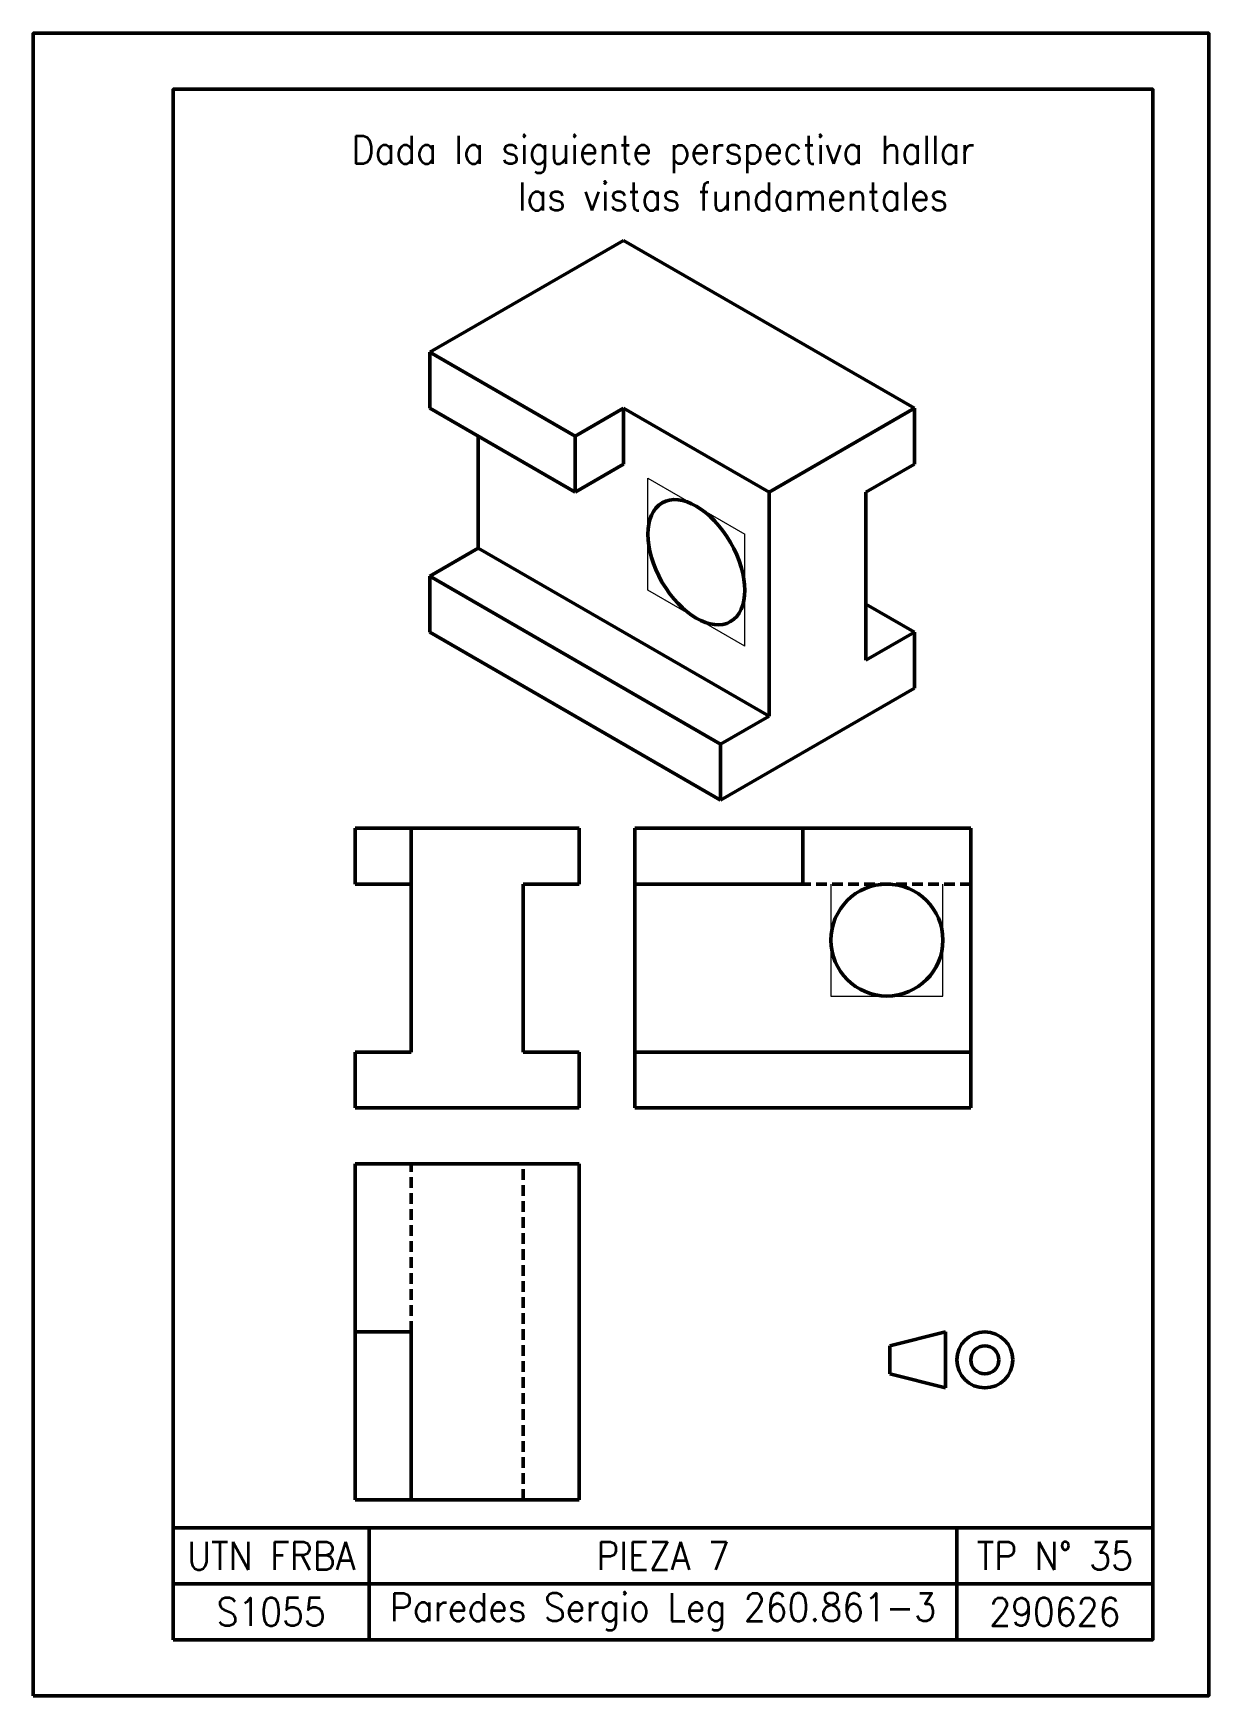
# Model space of a CAD drawing. Header units: millimetres. Extents: x 0 to 210, y 0 to 297.
import ezdxf

# ---------------------------------------------------------------- set-up
doc = ezdxf.new("R2010")
doc.units = ezdxf.units.MM
doc.linetypes.add('DASHEDTINY', pattern=[2.8575, 1.905, -0.9525])
for name, color, linetype, lineweight in [('2B', 7, 'CONTINUOUS', 50), ('2H', 7, 'CONTINUOUS', 18), ('MARCO', 7, 'CONTINUOUS', 50), ('ROTULO_2B', 7, 'CONTINUOUS', 50)]:
    doc.layers.add(name, color=color, linetype=linetype, lineweight=lineweight)
doc.styles.get("Standard").update_dxf_attribs({"font": 'standard'})

msp = doc.modelspace()

# ---------------------------------------------------------------- linework, layer by layer
at = {"layer": '2B'}
for p, q in [((70.82, 240), (105.46, 260)), ((105.46, 260), (157.42, 230)), ((96.8, 225), (70.82, 240)), ((70.82, 240), (70.82, 230)), ((70.82, 230), (96.8, 215)), ((105.46, 230), (96.8, 225)), ((131.44, 215), (105.46, 230)), ((105.46, 230), (105.46, 220)), ((157.42, 230), (131.44, 215)), ((157.42, 220), (157.42, 230)), ((79.48, 205), (79.48, 225)), ((96.8, 225), (96.8, 215)), ((96.8, 215), (105.46, 220)), ((148.76, 215), (157.42, 220)), ((131.44, 215), (131.44, 175)), ((148.76, 185), (148.76, 215)), ((70.82, 200), (79.48, 205)), ((131.44, 175), (79.48, 205)), ((70.82, 190), (70.82, 200)), ((122.78, 170), (70.82, 200)), ((157.42, 190), (148.76, 195)), ((122.78, 160), (70.82, 190)), ((157.42, 190), (148.76, 185)), ((157.42, 180), (157.42, 190)), ((122.78, 160), (157.42, 180)), ((122.78, 170), (131.44, 175)), ((122.78, 160), (122.78, 170)), ((67.5, 155), (57.5, 155)), ((57.5, 155), (57.5, 145)), ((97.5, 155), (67.5, 155)), ((67.5, 155), (67.5, 115)), ((97.5, 145), (97.5, 155)), ((107.5, 115), (107.5, 155)), ((107.5, 155), (167.5, 155)), ((137.5, 145), (137.5, 155)), ((167.5, 155), (167.5, 115)), ((57.5, 145), (67.5, 145)), ((87.5, 115), (87.5, 145)), ((87.5, 145), (97.5, 145)), ((137.5, 145), (107.5, 145)), ((67.5, 115), (57.5, 115)), ((57.5, 115), (57.5, 105)), ((97.5, 115), (87.5, 115)), ((97.5, 105), (97.5, 115)), ((167.5, 115), (107.5, 115)), ((107.5, 115), (107.5, 105)), ((167.5, 105), (167.5, 115)), ((57.5, 105), (97.5, 105)), ((107.5, 105), (167.5, 105)), ((57.5, 95), (57.5, 65)), ((97.5, 95), (57.5, 95)), ((97.5, 35), (97.5, 95)), ((57.5, 65), (67.5, 65)), ((57.5, 65), (57.5, 35)), ((67.5, 65), (67.5, 35)), ((153, 62.5), (163, 65)), ((153, 57.5), (153, 62.5)), ((163, 55), (163, 65)), ((153, 57.5), (163, 55)), ((57.5, 35), (67.5, 35)), ((67.5, 35), (97.5, 35))]:
    msp.add_line(p, q, dxfattribs=at)
at = {"layer": '2B', "linetype": 'DASHEDTINY', "lineweight": 50}
for p, q in [((167.5, 145), (137.5, 145)), ((67.5, 65), (67.5, 95)), ((87.5, 35), (87.5, 95))]:
    msp.add_line(p, q, dxfattribs=at)
at = {"layer": '2B'}
for radius in [5, 2.5]:
    msp.add_circle((170, 60), radius, dxfattribs=at)
for centre, major_axis, ratio in [((118.45, 202.5), (-6.12, 10.61), 0.57735), ((152.5, 135), (10, 0), 1)]:
    msp.add_ellipse(centre, major_axis=major_axis, ratio=ratio, dxfattribs=at)
at = {"layer": '2H'}
for p, q in [((109.79, 197.5), (109.79, 217.5)), ((109.79, 217.5), (127.11, 207.5)), ((127.11, 187.5), (127.11, 207.5)), ((127.11, 187.5), (109.79, 197.5)), ((142.5, 145), (142.5, 125)), ((162.5, 125), (162.5, 145)), ((142.5, 125), (162.5, 125))]:
    msp.add_line(p, q, dxfattribs=at)
at = {"layer": 'MARCO'}
for points in [[(0, 0), (210, 0), (210, 297), (0, 297)], [(25, 10), (200, 10), (200, 287), (25, 287)]]:
    msp.add_lwpolyline(points, close=True, dxfattribs=at)
at = {"layer": 'ROTULO_2B'}
for p, q in [((60, 10), (60, 30)), ((165, 10), (165, 30)), ((25, 20), (200, 20))]:
    msp.add_line(p, q, dxfattribs=at)
msp.add_lwpolyline([(25, 10), (200, 10), (200, 30), (25, 30)], close=True, dxfattribs=at)

# ---------------------------------------------------------------- texts
at = {"layer": 'ROTULO_2B', "char_height": 5, "attachment_point": 5}
for s, insert, width in [('Dada la siguiente perspectiva hallar\\P        las vistas fundamentales', (112.5, 272), 123.8927), ('UTN FRBA', (42.5, 25), 33.1944), ('PIEZA 7', (112.5, 25), 25.4167), ('TP N%%D 35', (182.5, 25), 30.2778), ('Paredes Sergio Leg 260.861-3', (112.5, 15), 101.2519), ('S1055', (42.5, 15), 17.2222), ('290626', (182.5, 15), 21.6667)]:
    msp.add_mtext(s, dxfattribs=dict(at, insert=insert, width=width))

doc.saveas('drawing.dxf')
